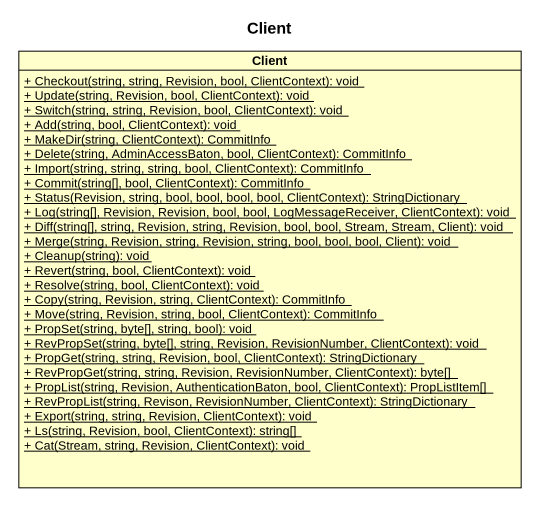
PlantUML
@startuml
title Client
hide circle
hide empty members
skinparam classAttributeIconSize 0
class Client {
  {static} + Checkout(string, string, Revision, bool, ClientContext): void
  {static} + Update(string, Revision, bool, ClientContext): void
  {static} + Switch(string, string, Revision, bool, ClientContext): void
  {static} + Add(string, bool, ClientContext): void
  {static} + MakeDir(string, ClientContext): CommitInfo
  {static} + Delete(string, AdminAccessBaton, bool, ClientContext): CommitInfo
  {static} + Import(string, string, string, bool, ClientContext): CommitInfo
  {static} + Commit(string[], bool, ClientContext): CommitInfo
  {static} + Status(Revision, string, bool, bool, bool, bool, ClientContext): StringDictionary
  {static} + Log(string[], Revision, Revision, bool, bool, LogMessageReceiver, ClientContext): void
  {static} + Diff(string[], string, Revision, string, Revision, bool, bool, Stream, Stream, Client): void
  {static} + Merge(string, Revision, string, Revision, string, bool, bool, bool, Client): void
  {static} + Cleanup(string): void
  {static} + Revert(string, bool, ClientContext): void
  {static} + Resolve(string, bool, ClientContext): void
  {static} + Copy(string, Revision, string, ClientContext): CommitInfo
  {static} + Move(string, Revision, string, bool, ClientContext): CommitInfo
  {static} + PropSet(string, byte[], string, bool): void
  {static} + RevPropSet(string, byte[], string, Revision, RevisionNumber, ClientContext): void
  {static} + PropGet(string, string, Revision, bool, ClientContext): StringDictionary
  {static} + RevPropGet(string, string, Revision, RevisionNumber, ClientContext): byte[]
  {static} + PropList(string, Revision, AuthenticationBaton, bool, ClientContext): PropListItem[]
  {static} + RevPropList(string, Revison, RevisionNumber, ClientContext): StringDictionary
  {static} + Export(string, string, Revision, ClientContext): void
  {static} + Ls(string, Revision, bool, ClientContext): string[]
  {static} + Cat(Stream, string, Revision, ClientContext): void
}
@enduml
